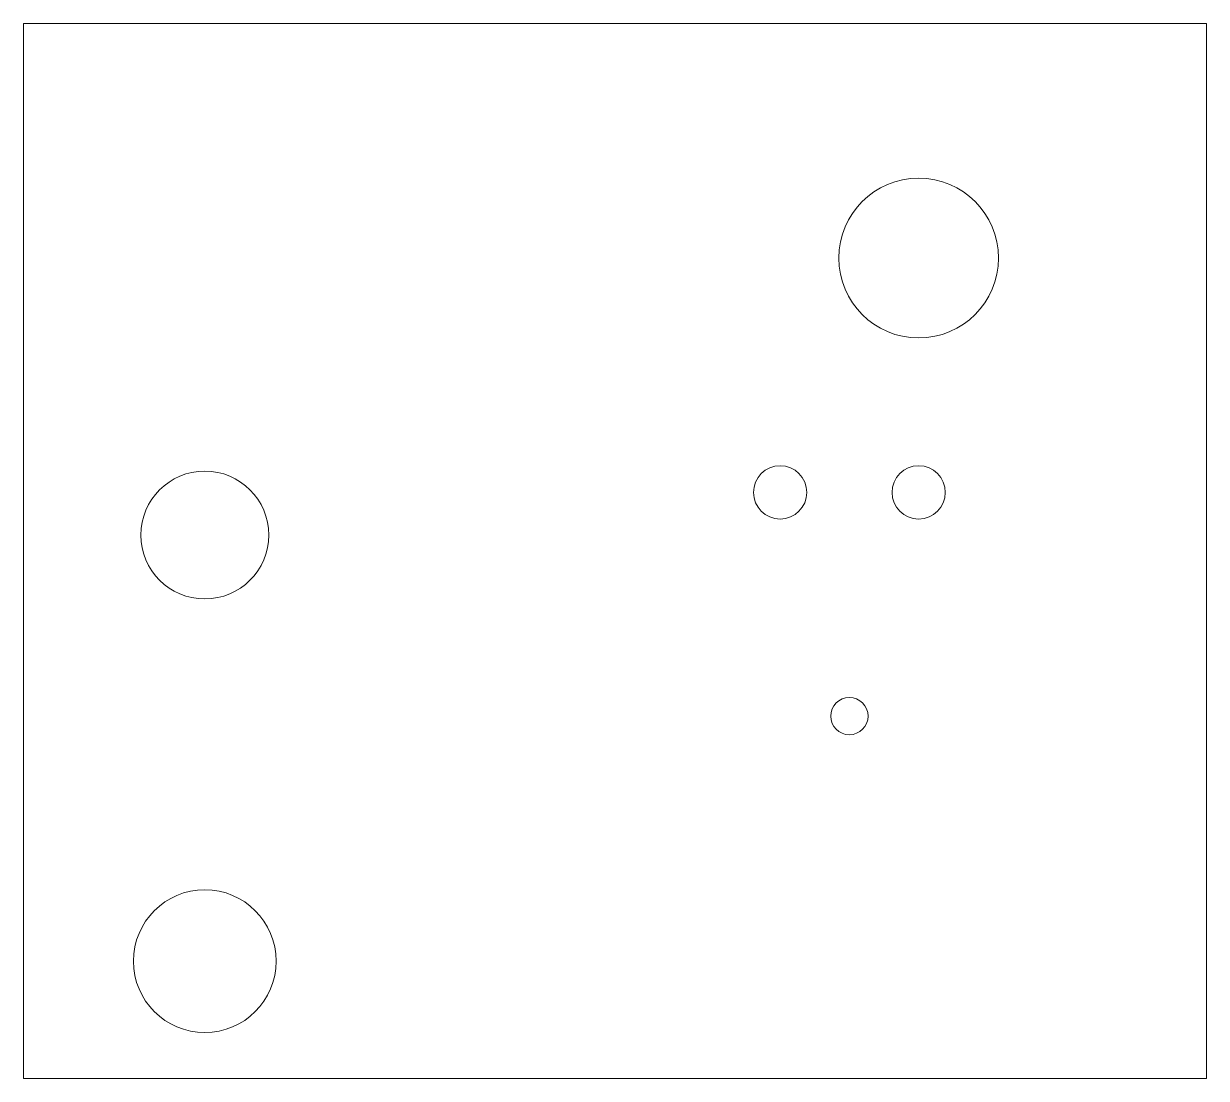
# Model space of a CAD drawing. Header units: millimetres. Extents: x 0 to 111, y 0 to 99.
import ezdxf

# ---------------------------------------------------------------- set-up
doc = ezdxf.new("R2010")
doc.units = ezdxf.units.MM
doc.layers.get('0').update_dxf_attribs({"linetype": 'CONTINUOUS', "lineweight": 0})

msp = doc.modelspace()

# ---------------------------------------------------------------- linework, layer by layer
for p, q in [((111, 99), (0, 99)), ((0, 99), (0, 0)), ((111, 0), (111, 99)), ((0, 0), (111, 0))]:
    msp.add_line(p, q)
for centre, radius in [((84, 77), 7.5), ((17, 51), 6), ((71, 55), 2.5), ((84, 55), 2.5), ((77.5, 34), 1.75), ((17, 11), 6.7)]:
    msp.add_circle(centre, radius)

doc.saveas('drawing.dxf')
